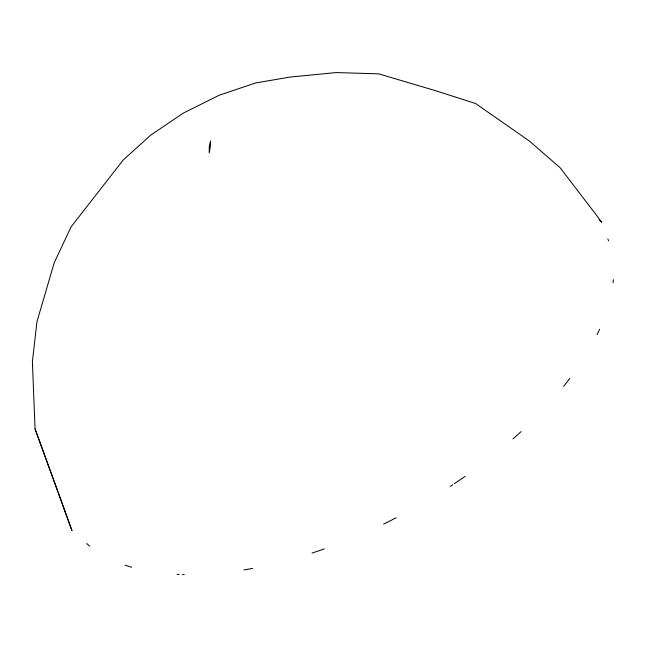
<?xml version="1.0" encoding="UTF-8"?>
<svg xmlns="http://www.w3.org/2000/svg" width="648" height="648" viewBox="0 0 648 648"><rect width="100%" height="100%" fill="white"/><g stroke="black" fill="none" stroke-linecap="round" stroke-linejoin="round"><path stroke-width="0.97" d="M598.906 219.672L601.87 222.248L560.123 167.743L529.424 141.053L475.64 103.534L434.354 90.339L378.699 73.848L336.053 72.568L290.045 77.072L255.62 82.952L219.275 95.207L183.497 113.003L150.709 135.132L123.152 160.08L71.118 226.824L54.221 262.764L36.952 321.716L32.4 361.608L35.049 428.887L72.001 530.753L58.271 492.61M35.049 428.887L57.923 491.654M607.848 238.974A304.26 152.588 -28.7 0 1 608.561 240.837M613.34 279.62A304.26 152.588 -28.7 0 1 613.04 282.836M599.619 329.225A304.26 152.588 -28.7 0 1 597.108 334.562M569.811 378.408A304.26 152.588 -28.7 0 1 563.622 386.362M521.008 431.633A304.26 152.588 -28.7 0 1 512.924 438.907M465.24 476.248A304.26 152.588 -28.7 0 1 454.394 483.635M452.741 484.736A304.26 152.588 -28.7 0 1 450.247 486.373M396.228 517.76A304.26 152.588 -28.7 0 1 383.656 524.046M324.324 548.888A304.26 152.588 -28.7 0 1 312.004 553.076M252.68 568.393A304.26 152.588 -28.7 0 1 243.948 569.932M184.226 574.598A304.26 152.588 -28.7 0 1 182.388 574.549M179.156 574.444A304.26 152.588 -28.7 0 1 177.017 574.355M131.698 567.251A304.26 152.588 -28.7 0 1 125.121 565.186M89.716 546.11A304.26 152.588 -28.7 0 1 86.743 543.559M65.31 512.163A304.26 152.588 -28.7 0 1 64.379 509.466M210.535 141.175L210.527 145.606L209.199 152.896L209.312 146.019L210.535 141.175"/></g></svg>
